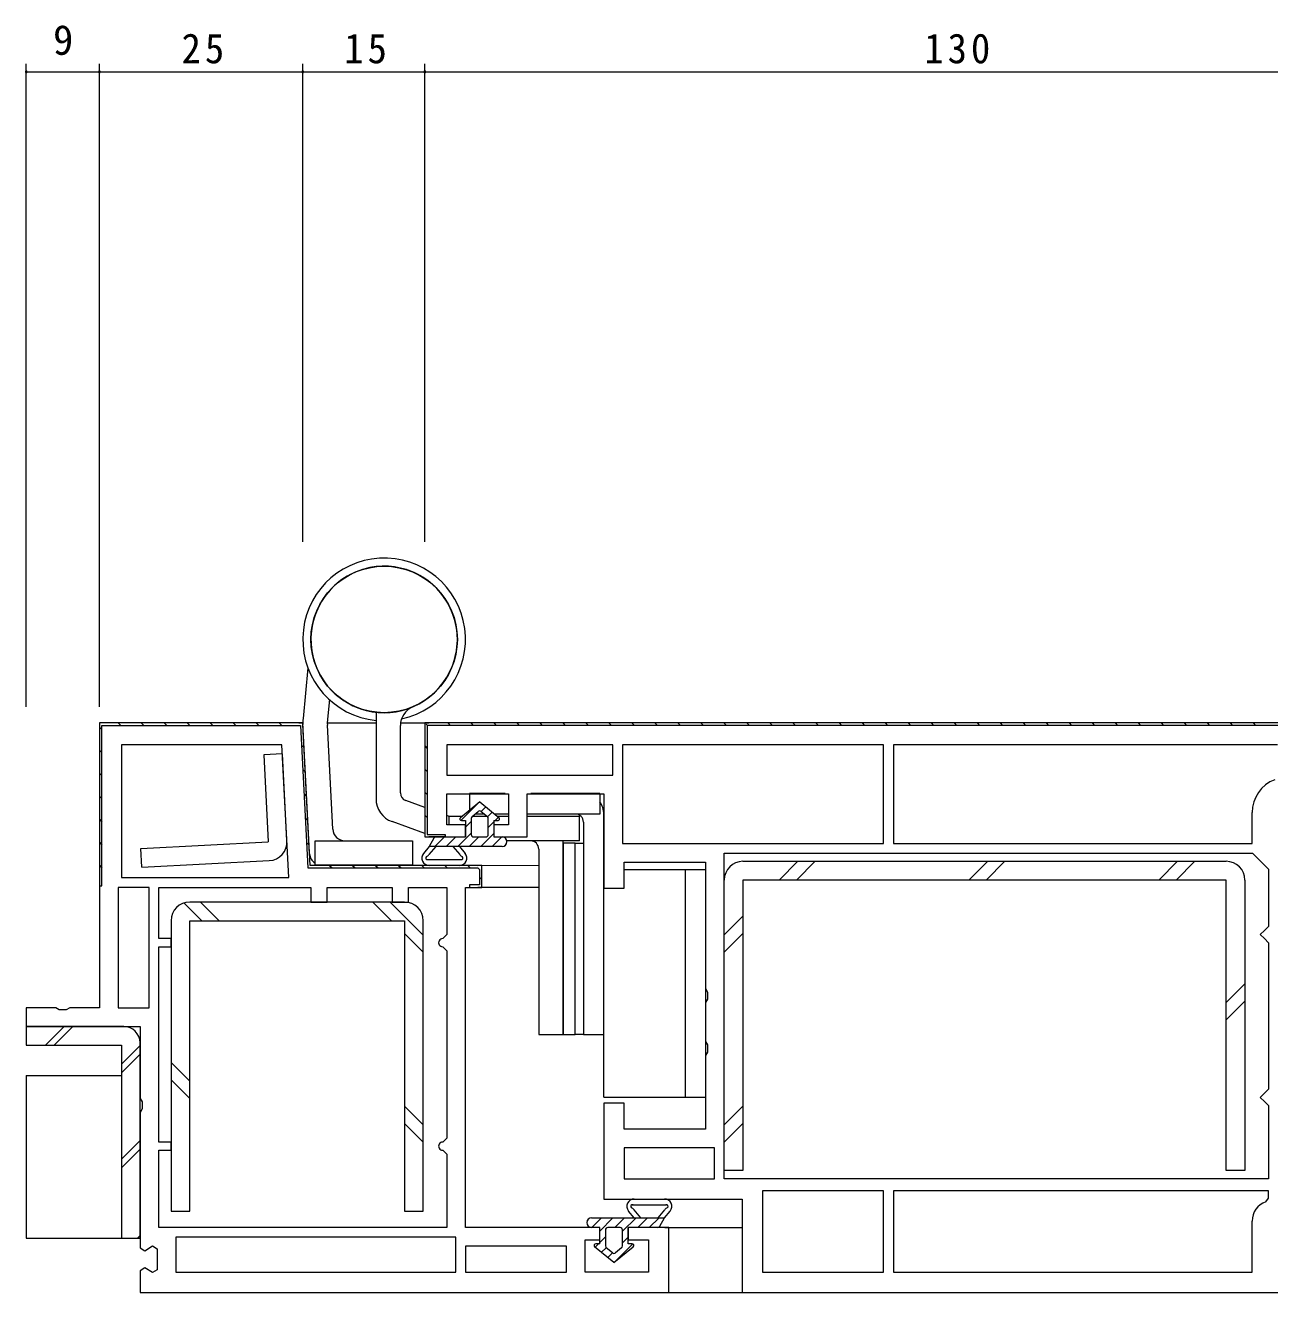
# Model space of a CAD drawing. Units: millimetres on the paper. Extents: x -420 to 373, y -297 to 267.
# Drawn here: x -134.5 to 18.5, y -152 to 3.8 of the extents above; entities that cross this region are included whole.
import ezdxf
from ezdxf.enums import TextEntityAlignment as Align

# ---------------------------------------------------------------- set-up
doc = ezdxf.new("R2010")
doc.units = ezdxf.units.MM
for name, color, linetype, lineweight in [('0-3_YKK_12', 2, 'Continuous', 9), ('0-4_YKK_D', 6, 'Continuous', 9), ('0-6_YKK_13', 4, 'Continuous', 9), ('0-7_YKK_11', 7, 'Continuous', 9)]:
    doc.layers.add(name, color=color, linetype=linetype, lineweight=lineweight)
doc.styles.add('ＭＳ ゴシック', font='')
doc.styles.get('ＭＳ ゴシック').set_extended_font_data('MS Gothic')

msp = doc.modelspace()

# ---------------------------------------------------------------- linework, layer by layer
at = {"layer": '0-3_YKK_12'}
for p, q in [((-100.844, -81.954), (-100.365, -81.954)), ((-97.358, -81.948), (-91.37, -81.951)), ((-88.349, -81.952), (-84.87, -81.954)), ((-78.87, -99.447), (-71.37, -99.445)), ((-78.87, -102.147), (-71.37, -102.147)), ((-55.87, -143.947), (-46.37, -143.95)), ((-55.87, -151.947), (-45.87, -151.954))]:
    msp.add_line(p, q, dxfattribs=at)
at = {"layer": '0-4_YKK_D'}
for p, q in [((-134.37, -79.954), (-134.37, -0.954)), ((-125.37, -79.954), (-125.37, -0.954)), ((-125.37, -79.954), (-125.37, -0.954)), ((-100.37, -59.69), (-100.37, -0.954)), ((-100.37, -59.69), (-100.37, -0.954)), ((-85.37, -59.69), (-85.37, -0.954)), ((-85.37, -59.69), (-85.37, -0.954)), ((-134.37, -1.954), (-125.37, -1.954)), ((-125.37, -1.954), (-100.37, -1.954)), ((-100.37, -1.954), (-85.37, -1.954)), ((-85.37, -1.954), (44.63, -1.954))]:
    msp.add_line(p, q, dxfattribs=at)
for centre, start, end in [((-134.37, -1.954), 0, 180), ((-134.37, -1.954), 180, 0), ((-125.37, -1.954), 0, 180), ((-125.37, -1.954), 0, 180), ((-125.37, -1.954), 180, 0), ((-125.37, -1.954), 180, 0), ((-100.37, -1.954), 0, 180), ((-100.37, -1.954), 0, 180), ((-100.37, -1.954), 180, 0), ((-100.37, -1.954), 180, 0), ((-85.37, -1.954), 0, 180), ((-85.37, -1.954), 0, 180), ((-85.37, -1.954), 180, 0), ((-85.37, -1.954), 180, 0)]:
    msp.add_arc(centre, 0.106, start, end, dxfattribs=at)
at = {"layer": '0-6_YKK_13'}
for p, q in [((-99.743, -75.176), (-100.343, -81.409)), ((-97.105, -79.082), (-97.335, -81.474)), ((-91.37, -80.635), (-91.37, -91.257)), ((-99.527, -98.017), (-100.359, -82.15)), ((-96.68, -95.017), (-97.351, -82.215)), ((-88.37, -90.556), (-88.37, -82.273)), ((-102.874, -85.764), (-105.171, -85.884)), ((-105.171, -85.884), (-104.611, -96.57)), ((-102.314, -96.449), (-102.874, -85.764)), ((-85.37, -92.349), (-87.712, -91.496)), ((-78.62, -91.649), (-80.995, -93.59)), ((-78.821, -91.813), (-80.942, -93.935)), ((-75.506, -90.64), (-79.87, -90.64)), ((-79.87, -90.64), (-79.87, -92.654)), ((-78.62, -91.649), (-76.244, -93.59)), ((-63.87, -90.64), (-72.333, -90.64)), ((-63.87, -90.64), (-63.87, -93.14)), ((-82.37, -93.44), (-82.67, -93.331)), ((-79.56, -93.45), (-78.81, -92.837)), ((-78.038, -93.14), (-79.201, -93.14)), ((-77.862, -92.269), (-78.43, -92.837)), ((-78.43, -92.837), (-77.68, -93.45)), ((-77.083, -92.905), (-77.653, -93.475)), ((-75.07, -93.14), (-76.774, -93.14)), ((-63.87, -93.14), (-72.77, -93.14)), ((-63.37, -120.24), (-63.37, -93.14)), ((-85.358, -95.545), (-89.396, -94.076)), ((-80.833, -93.44), (-82.37, -93.44)), ((-82.37, -94.395), (-82.37, -93.44)), ((-80.868, -93.949), (-80.37, -93.949)), ((-80.37, -93.949), (-80.37, -95.949)), ((-79.67, -94.077), (-80.37, -94.777)), ((-79.67, -93.683), (-79.67, -95.649)), ((-77.671, -93.44), (-79.568, -93.44)), ((-77.57, -95.649), (-77.57, -93.683)), ((-76.87, -94.105), (-77.57, -94.805)), ((-76.87, -93.949), (-76.372, -93.949)), ((-76.87, -93.949), (-76.87, -95.949)), ((-76.305, -93.54), (-76.714, -93.949)), ((-75.07, -93.44), (-76.407, -93.44)), ((-66.37, -93.44), (-72.77, -93.44)), ((-66.37, -96.44), (-66.37, -93.44)), ((-84.161, -95.981), (-84.284, -95.936)), ((-82.956, -95.949), (-84.156, -97.149)), ((-83.997, -95.949), (-80.37, -95.949)), ((-81.542, -95.949), (-82.742, -97.149)), ((-79.67, -95.491), (-81.328, -97.149)), ((-78.714, -95.949), (-79.914, -97.149)), ((-79.37, -95.949), (-77.87, -95.949)), ((-76.87, -95.519), (-78.5, -97.149)), ((-75.886, -95.95), (-77.085, -97.149)), ((-76.87, -95.949), (-75.87, -95.949)), ((-66.37, -96.44), (-75.277, -96.44)), ((-69.87, -96.44), (-75.277, -96.44)), ((-68.37, -120.24), (-68.37, -96.44)), ((-120.289, -97.391), (-104.611, -96.57)), ((-120.169, -99.688), (-120.289, -97.391)), ((-84.037, -97.149), (-84.864, -98.133)), ((-75.87, -97.149), (-84.837, -97.149)), ((-81.912, -97.149), (-81.085, -98.133)), ((-81.112, -97.149), (-80.418, -97.975)), ((-75.327, -96.805), (-75.614, -97.092)), ((-68.37, -96.74), (-68.37, -120.24)), ((-66.87, -96.74), (-68.37, -96.74)), ((-66.87, -120.24), (-66.87, -96.74)), ((-66.87, -96.74), (-65.87, -96.74)), ((-65.87, -96.74), (-65.87, -120.24)), ((-120.169, -99.688), (-104.49, -98.866)), ((-80.875, -98.754), (-85.081, -98.754)), ((-81.107, -99.454), (-84.842, -99.454)), ((-46.27, -98.954), (13.13, -98.954)), ((-39.518, -98.954), (-41.818, -101.254)), ((-37.395, -98.954), (-39.695, -101.254)), ((-16.183, -98.954), (-18.483, -101.254)), ((-14.06, -98.954), (-16.36, -101.254)), ((7.151, -98.954), (4.851, -101.254)), ((9.274, -98.954), (6.974, -101.254)), ((-60.87, -99.94), (-50.87, -99.94)), ((-53.37, -99.94), (-53.37, -127.94)), ((-50.87, -99.94), (-50.87, -127.94)), ((-63.37, -127.94), (-63.37, -101.754)), ((-114.975, -104.065), (-112.785, -106.254)), ((-87.87, -103.954), (-114.27, -103.954)), ((-112.962, -103.954), (-110.662, -106.254)), ((-91.751, -103.954), (-89.451, -106.254)), ((-89.628, -103.954), (-85.57, -108.012)), ((-46.27, -105.706), (-48.57, -108.006)), ((-87.87, -107.835), (-85.57, -110.135)), ((-46.27, -107.829), (-48.57, -110.129)), ((15.43, -114.01), (13.13, -116.31)), ((15.43, -116.133), (13.13, -118.433)), ((-134.37, -119.254), (-134.37, -121.554)), ((-122.37, -119.254), (-134.37, -119.254)), ((-129.704, -119.254), (-132.004, -121.554)), ((-128.643, -119.254), (-130.943, -121.554)), ((-120.37, -145.254), (-120.37, -121.254)), ((-65.87, -120.24), (-66.87, -120.24)), ((-134.37, -121.554), (-122.67, -121.554)), ((-122.67, -121.554), (-122.67, -145.254)), ((-120.37, -121.587), (-122.67, -123.887)), ((-120.37, -122.648), (-122.67, -124.948)), ((-116.57, -123.681), (-114.27, -125.981)), ((-134.37, -125.254), (-122.67, -125.254)), ((-116.57, -125.804), (-114.27, -128.104)), ((-87.87, -129.046), (-85.57, -131.346)), ((-63.37, -127.94), (-50.87, -127.94)), ((-46.27, -129.041), (-48.57, -131.341)), ((-87.87, -131.169), (-85.57, -133.469)), ((-46.27, -131.164), (-48.57, -133.464)), ((-120.37, -133.254), (-122.67, -135.554)), ((-120.37, -134.315), (-122.67, -136.615)), ((-59.865, -141.149), (-55.658, -141.149)), ((-59.632, -140.449), (-55.898, -140.449)), ((-65.413, -143.098), (-65.126, -142.811)), ((-64.87, -142.754), (-55.903, -142.754)), ((-64.853, -143.953), (-63.654, -142.754)), ((-63.87, -144.383), (-62.24, -142.754)), ((-62.026, -143.954), (-60.826, -142.754)), ((-61.07, -144.412), (-59.412, -142.754)), ((-59.627, -142.754), (-60.321, -141.928)), ((-58.828, -142.754), (-59.655, -141.77)), ((-59.197, -143.954), (-57.997, -142.754)), ((-57.783, -143.954), (-56.583, -142.754)), ((-56.702, -142.754), (-55.876, -141.77)), ((-63.87, -143.954), (-64.87, -143.954)), ((-63.87, -145.954), (-63.87, -143.954)), ((-63.17, -144.254), (-63.17, -146.22)), ((-61.37, -143.954), (-62.87, -143.954)), ((-61.07, -146.22), (-61.07, -144.254)), ((-60.37, -145.954), (-60.37, -143.954)), ((-56.742, -143.954), (-60.37, -143.954)), ((-122.67, -145.254), (-120.37, -145.254)), ((-120.37, -144.921), (-120.703, -145.254)), ((-62.12, -148.254), (-64.496, -146.312)), ((-64.434, -146.362), (-64.026, -145.954)), ((-63.87, -145.954), (-64.368, -145.954)), ((-63.87, -145.798), (-63.17, -145.098)), ((-62.12, -148.254), (-59.744, -146.312)), ((-61.919, -148.089), (-59.797, -145.968)), ((-61.07, -145.826), (-60.37, -145.126)), ((-59.872, -145.954), (-60.37, -145.954)), ((-63.656, -146.998), (-63.086, -146.428)), ((-62.31, -147.065), (-63.06, -146.452)), ((-62.878, -147.634), (-62.309, -147.066)), ((-61.18, -146.452), (-61.93, -147.065))]:
    msp.add_line(p, q, dxfattribs=at)
for points in [[(-65.87, -94.14), (-65.87, -120.24), (-63.37, -120.24)], [(-84.26, -96.104), (-84.837, -97.149), (-85.531, -97.975)], [(-71.37, -97.44), (-71.37, -120.24), (-68.37, -120.24)], [(-68.37, -120.24), (-66.87, -120.24), (-66.87, -96.74)], [(15.43, -101.254), (15.43, -136.954), (13.13, -136.954), (13.13, -101.254), (-46.27, -101.254), (-46.27, -136.954), (-48.57, -136.954), (-48.57, -101.254)], [(-116.57, -106.254), (-116.57, -141.954), (-114.27, -141.954), (-114.27, -106.254), (-87.87, -106.254), (-87.87, -141.954), (-85.57, -141.954), (-85.57, -106.254)], [(-134.37, -125.254), (-134.37, -145.254), (-122.67, -145.254)], [(-56.48, -143.798), (-55.903, -142.754), (-55.209, -141.928)]]:
    msp.add_lwpolyline(points, dxfattribs=at)
msp.add_lwpolyline([(-98.87, -99.439), (-98.87, -96.439), (-86.87, -96.439), (-86.87, -99.439)], close=True, dxfattribs=at)
msp.add_circle((-90.37, -71.69), 9, dxfattribs=at)
for centre, radius, start, end in [((-90.37, -71.69), 10, 282.33443, 264.26096), ((-90.37, -71.69), 9, 293.03569, 260.40608), ((-90.37, -71.69), 9, 227.06485, 172.8196), ((-85.87, -82.273), 2.5, 113.03569, 179.99971), ((-95.366, -81.888), 5, 174.50354, 182.99998), ((-92.358, -81.953), 5, 174.50354, 182.99998), ((-88.37, -91.257), 3, 180, 249.99998), ((-87.37, -90.556), 1, 179.99971, 249.99998), ((-65.87, -93.14), 2.5, 0, 36.86989), ((-78.62, -93.07), 0.3, 50.74739, 129.25259), ((-66.87, -94.14), 1, 0, 90), ((-80.868, -93.747), 0.202, 129.25259, 270), ((-79.37, -93.683), 0.3, 129.25259, 180), ((-77.87, -93.683), 0.3, 0, 50.74739), ((-76.372, -93.747), 0.202, 270, 50.74739), ((-104.611, -96.57), 2.3, 273, 3), ((-95.182, -94.939), 1.5, 182.99998, 270), ((-83.997, -96.249), 0.3, 90, 151.1134), ((-79.37, -95.649), 0.3, 180, 270), ((-77.87, -95.649), 0.3, 270, 0), ((-75.87, -96.549), 0.6, 270, 90), ((-72.37, -97.44), 1, 0, 90), ((-98.029, -97.939), 1.5, 182.99998, 235.91852), ((-84.842, -98.554), 0.9, 139.95366, 270), ((-81.107, -98.554), 0.9, 270, 40.04633), ((-85.075, -98.554), 0.2, 117.55611, 295.27687), ((-85.63, -97.49), 1, 297.55611, 319.95366), ((-80.319, -97.49), 1, 220.04633, 242.44388), ((-80.875, -98.554), 0.2, 244.72311, 62.44388), ((-46.27, -101.254), 2.3, 90, 180), ((13.13, -101.254), 2.3, 0, 90), ((-114.27, -106.254), 2.3, 90, 180), ((-87.87, -106.254), 2.3, 0, 90), ((-122.37, -121.254), 2, 0, 90), ((-59.632, -141.349), 0.9, 90, 220.04633), ((-59.865, -141.349), 0.2, 64.72311, 242.44388), ((-60.42, -142.413), 1, 40.04633, 62.44388), ((-55.898, -141.349), 0.9, 319.95366, 90), ((-55.11, -142.413), 1, 117.55611, 139.95366), ((-55.665, -141.349), 0.2, 297.55611, 115.27687), ((-64.87, -143.354), 0.6, 90, 270), ((-62.87, -144.254), 0.3, 90, 180), ((-61.37, -144.254), 0.3, 0, 90), ((-56.742, -143.654), 0.3, 270, 331.1134), ((-64.368, -146.156), 0.202, 90, 230.74739), ((-62.87, -146.22), 0.3, 180, 230.74739), ((-61.37, -146.22), 0.3, 309.25259, 0), ((-59.872, -146.156), 0.202, 309.25259, 90), ((-62.12, -146.833), 0.3, 230.74739, 309.25259)]:
    msp.add_arc(centre, radius, start, end, dxfattribs=at)
at = {"layer": '0-7_YKK_11'}
for p, q in [((-125.37, -82.454), (-125.37, -101.954)), ((-125.37, -82.469), (-125.07, -82.769)), ((-123.056, -81.954), (-122.756, -82.254)), ((-120.228, -81.954), (-119.928, -82.254)), ((-117.399, -81.954), (-117.099, -82.254)), ((-114.571, -81.954), (-114.271, -82.254)), ((-111.742, -81.954), (-111.442, -82.254)), ((-108.914, -81.954), (-108.614, -82.254)), ((-106.086, -81.954), (-105.786, -82.254)), ((-103.257, -81.954), (-102.957, -82.254)), ((-85.223, -82.1), (-85.011, -82.313)), ((-82.541, -81.954), (-82.241, -82.254)), ((-79.713, -81.954), (-79.413, -82.254)), ((-76.885, -81.954), (-76.585, -82.254)), ((-74.056, -81.954), (-73.756, -82.254)), ((-71.228, -81.954), (-70.928, -82.254)), ((-68.399, -81.954), (-68.099, -82.254)), ((-65.571, -81.954), (-65.271, -82.254)), ((-62.742, -81.954), (-62.442, -82.254)), ((-59.914, -81.954), (-59.614, -82.254)), ((-57.086, -81.954), (-56.786, -82.254)), ((-54.257, -81.954), (-53.957, -82.254)), ((-51.429, -81.954), (-51.129, -82.254)), ((-48.6, -81.954), (-48.3, -82.254)), ((-45.772, -81.954), (-45.472, -82.254)), ((-42.943, -81.954), (-42.643, -82.254)), ((-40.115, -81.954), (-39.815, -82.254)), ((-37.287, -81.954), (-36.987, -82.254)), ((-34.458, -81.954), (-34.158, -82.254)), ((-31.63, -81.954), (-31.33, -82.254)), ((-28.801, -81.954), (-28.501, -82.254)), ((-25.973, -81.954), (-25.673, -82.254)), ((-23.145, -81.954), (-22.844, -82.254)), ((-20.316, -81.954), (-20.016, -82.254)), ((-17.488, -81.954), (-17.188, -82.254)), ((-14.659, -81.954), (-14.359, -82.254)), ((-11.831, -81.954), (-11.531, -82.254)), ((-9.002, -81.954), (-8.702, -82.254)), ((-6.174, -81.954), (-5.874, -82.254)), ((-3.345, -81.954), (-3.045, -82.254)), ((-0.517, -81.954), (-0.217, -82.254)), ((2.311, -81.954), (2.611, -82.254)), ((5.14, -81.954), (5.44, -82.254)), ((7.968, -81.954), (8.268, -82.254)), ((10.797, -81.954), (11.097, -82.254)), ((13.625, -81.954), (13.925, -82.254)), ((16.453, -81.954), (16.754, -82.254)), ((-125.37, -85.297), (-125.07, -85.597)), ((-100.527, -84.684), (-100.21, -85.001)), ((-85.37, -84.782), (-85.07, -85.082)), ((-62.27, -84.654), (-82.67, -84.654)), ((19.43, -84.654), (-27.77, -84.654)), ((-125.37, -88.125), (-125.07, -88.426)), ((-100.371, -87.669), (-100.054, -87.986)), ((-85.37, -87.611), (-85.07, -87.911)), ((-125.37, -90.954), (-125.07, -91.254)), ((-100.214, -90.654), (-99.897, -90.971)), ((-85.37, -90.439), (-85.07, -90.739)), ((-85.37, -93.268), (-85.07, -93.568)), ((-125.37, -93.782), (-125.07, -94.082)), ((-100.058, -93.638), (-99.741, -93.955)), ((-82.984, -95.654), (-82.87, -95.768)), ((-125.37, -96.611), (-125.07, -96.911)), ((-99.901, -96.623), (-99.584, -96.94)), ((-61.07, -96.754), (-28.97, -96.754)), ((-125.37, -99.439), (-125.07, -99.739)), ((-97.071, -99.454), (-96.771, -99.754)), ((-94.242, -99.454), (-93.942, -99.754)), ((-91.414, -99.454), (-91.114, -99.754)), ((-88.586, -99.454), (-88.286, -99.754)), ((-85.757, -99.454), (-85.457, -99.754)), ((-82.929, -99.454), (-82.629, -99.754)), ((-80.1, -99.454), (-79.8, -99.754)), ((-122.67, -100.954), (-102.078, -100.954)), ((-78.67, -99.954), (-78.67, -101.854)), ((-78.67, -100.884), (-78.37, -101.184)), ((-125.37, -101.954), (-125.07, -101.954)), ((-119.27, -116.954), (-119.27, -102.154)), ((-49.77, -134.154), (-60.87, -134.154)), ((18.33, -137.954), (-48.57, -137.954)), ((-28.97, -139.454), (-43.87, -139.454)), ((18.33, -139.454), (-27.77, -139.454)), ((-82.67, -143.954), (-118.07, -143.954)), ((-81.57, -145.154), (-115.97, -145.154)), ((-67.97, -146.254), (-80.37, -146.254))]:
    msp.add_line(p, q, dxfattribs=at)
for points in [[(-120.37, -151.954), (-55.37, -151.954), (-55.37, -143.954), (-60.37, -143.954), (-60.37, -145.454), (-57.87, -145.454), (-57.87, -149.454), (-65.67, -149.454), (-65.67, -145.454), (-63.87, -145.454), (-63.87, -143.954), (-80.37, -143.954), (-80.37, -102.154), (-78.37, -102.154), (-78.37, -99.454), (-99.453, -99.454), (-100.37, -81.954), (-125.37, -81.954), (-125.37, -116.954), (-129.004, -116.954), (-129.437, -117.204), (-130.303, -117.204), (-130.736, -116.954), (-134.37, -116.954), (-134.37, -119.254), (-120.37, -119.254), (-120.37, -128.088), (-120.12, -128.521), (-120.12, -129.387), (-120.37, -129.82), (-120.37, -146.432), (-119.806, -146.795), (-118.833, -146.213), (-118.27, -146.576), (-118.27, -149.132), (-118.833, -149.495), (-119.806, -148.913), (-120.37, -149.276)], [(-122.67, -100.954), (-102.078, -100.954), (-102.932, -84.654), (-122.67, -84.654)], [(-62.27, -84.654), (-82.67, -84.654), (-82.67, -88.354), (-62.27, -88.354)], [(-61.07, -96.754), (-28.97, -96.754), (-28.97, -84.654), (-61.07, -84.654)], [(18.33, -137.954), (-48.57, -137.954), (-48.57, -97.954), (16.377, -97.954), (18.33, -99.907), (18.33, -106.954), (17.83, -107.454), (17.33, -107.954), (17.83, -108.454), (18.33, -108.954), (18.33, -126.954), (17.83, -127.454), (17.33, -127.954), (17.83, -128.454), (18.33, -128.954)], [(-119.27, -116.954), (-119.27, -102.154), (-123.07, -102.154), (-123.07, -116.954)], [(-49.77, -134.154), (-60.87, -134.154), (-60.87, -137.954), (-49.77, -137.954)], [(-28.97, -139.454), (-43.87, -139.454), (-43.87, -149.454), (-28.97, -149.454)], [(-81.57, -145.154), (-115.97, -145.154), (-115.97, -149.454), (-81.57, -149.454)], [(-67.97, -146.254), (-80.37, -146.254), (-80.37, -149.454), (-67.97, -149.454)]]:
    msp.add_lwpolyline(points, close=True, dxfattribs=at)
for points in [[(-125.07, -101.954), (-125.07, -82.254), (-100.655, -82.254), (-99.737, -99.754), (-78.87, -99.754), (-78.67, -99.954)], [(44.63, -81.954), (-85.37, -81.954), (-85.37, -95.954), (-80.37, -95.954), (-80.37, -94.454), (-82.67, -94.454), (-82.67, -90.654), (-75.07, -90.654), (-75.07, -94.454), (-76.87, -94.454), (-76.87, -95.954), (-72.77, -95.954), (-72.77, -90.654), (-63.37, -90.654), (-63.37, -102.254), (-60.87, -102.254), (-60.87, -99.054), (-50.87, -99.054), (-50.87, -114.588), (-50.62, -115.021), (-50.62, -115.887), (-50.87, -116.32), (-50.87, -121.088), (-50.62, -121.521), (-50.62, -122.387), (-50.87, -122.82), (-50.87, -131.854), (-60.87, -131.854), (-60.87, -128.654), (-63.37, -128.654), (-63.37, -140.454), (-46.37, -140.454), (-46.37, -151.954), (24.63, -151.954)], [(42.13, -89.654), (44.33, -89.654), (44.33, -82.254), (-85.07, -82.254), (-85.07, -95.654), (-82.87, -95.654), (-82.87, -95.954), (-84.87, -95.954)], [(19.43, -84.654), (-27.77, -84.654), (-27.77, -96.754), (16.33, -96.754), (16.33, -92.942)], [(-78.67, -99.954), (-78.67, -101.854), (-79.87, -101.854), (-79.87, -102.154)], [(-82.67, -143.954), (-118.07, -143.954), (-118.07, -134.454), (-116.57, -134.454), (-116.57, -133.454), (-118.07, -133.454), (-118.07, -109.454), (-116.57, -109.454), (-116.57, -108.454), (-118.07, -108.454), (-118.07, -102.154), (-99.37, -102.154), (-99.37, -103.954), (-97.37, -103.954), (-97.37, -102.154), (-89.37, -102.154), (-89.37, -103.954), (-87.37, -103.954), (-87.37, -102.154), (-82.67, -102.154), (-82.67, -107.954), (-83.17, -108.454)], [(-83.17, -109.454), (-82.67, -109.954), (-82.67, -132.954), (-83.17, -133.454)], [(-83.17, -134.454), (-82.67, -134.954), (-82.67, -143.954)], [(18.33, -139.454), (-27.77, -139.454), (-27.77, -149.454), (16.33, -149.454), (16.33, -143.154)], [(17.997, -140.797), (18.33, -140.326), (18.33, -139.454)]]:
    msp.add_lwpolyline(points, dxfattribs=at)
for centre, radius, start, end in [((20.63, -92.942), 4.3, 110.74236, 180.00002), ((-83.17, -108.954), 0.5, 89.99998, 270), ((-83.17, -133.954), 0.5, 89.99998, 270), ((18.83, -143.154), 2.5, 109.47122, 179.99998)]:
    msp.add_arc(centre, radius, start, end, dxfattribs=at)

# ---------------------------------------------------------------- texts
at = {"layer": '0-4_YKK_D', "color": 3, "style": 'ＭＳ ゴシック'}
msp.add_text('9', height=3.666, dxfattribs=at).set_placement((-131.07, -0.954), align=Align.BOTTOM_LEFT)
at = {"layer": '0-4_YKK_D', "color": 3, "char_height": 3.666, "attachment_point": 7, "style": 'ＭＳ ゴシック'}
for s, insert in [('\\T1.21;\\W0.95;25', (-115.27, -0.954)), ('\\T1.21;\\W0.95;15', (-95.27, -0.954)), ('\\T1.21;\\W0.95;130', (-23.97, -0.954))]:
    msp.add_mtext(s, dxfattribs=dict(at, insert=insert))

doc.saveas('drawing.dxf')
